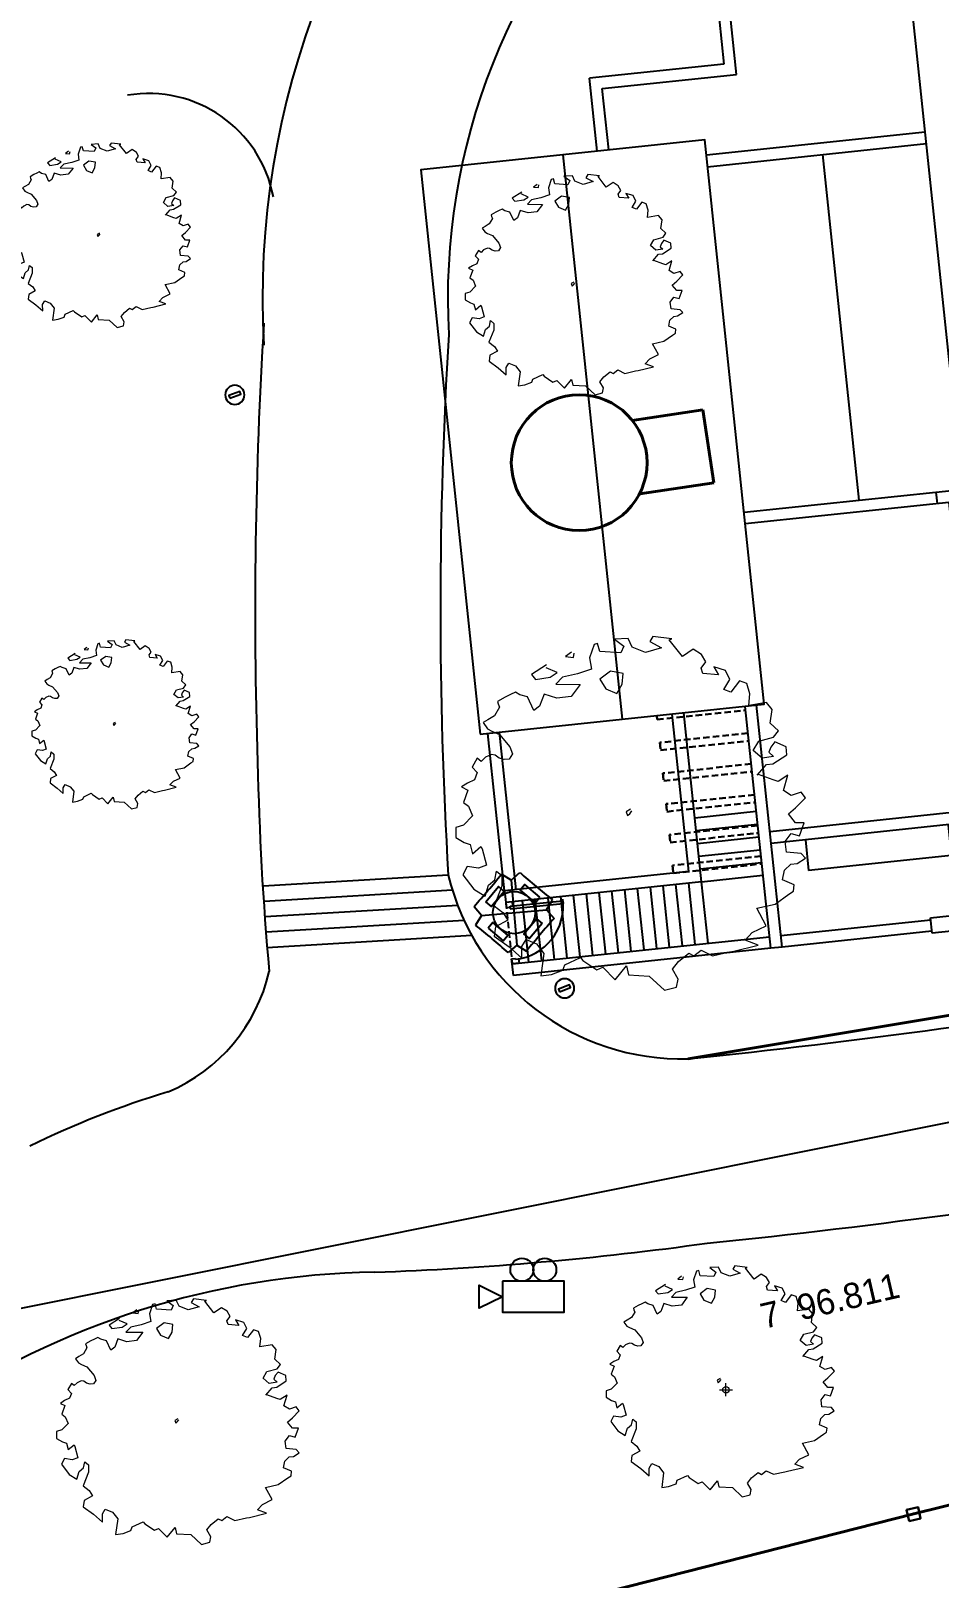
# Model space of a CAD drawing. Extents: x 2080 to 102394, y 2071 to 93424.
# Drawn here: x 85557 to 86262, y 76746 to 77948 of the extents above; entities that cross this region are included whole.
import ezdxf

# ---------------------------------------------------------------- set-up
doc = ezdxf.new("R2010")
doc.units = 0
doc.header["$LTSCALE"] = 20
doc.header["$MEASUREMENT"] = 0
doc.header["$PDMODE"] = 34
doc.header["$PDSIZE"] = 5
doc.linetypes.add('HIDDEN', pattern=[0.375, 0.25, -0.125])
for name, color, linetype, lineweight in [('BUILDING', 4, 'Continuous', 40), ('camera', 11, 'Continuous', 13), ('casuanut tree', 100, 'Continuous', 5), ('fence', 13, 'FENCELINE2', 40), ('Mango tree', 96, 'Continuous', 5), ('sappotta', 114, 'Continuous', 5), ('STONE', 2, 'Continuous', 30)]:
    doc.layers.add(name, color=color, linetype=linetype, lineweight=lineweight)
for name, color, linetype in [('DOOR', 1, 'Continuous'), ('ELEC', 11, 'Continuous'), ('road', 2, 'Continuous'), ('Roof lilne', 31, 'Continuous'), ('wall', 13, 'Continuous'), ('WOOD', 7, 'Continuous')]:
    doc.layers.add(name, color=color, linetype=linetype)
doc.layers.add('patta duplicate', color=230, linetype='Continuous', plot=False)
doc.linetypes.add('FENCELINE2', pattern='A,0.25,-0.1,[132,ltypeshp.shx,S=0.1,R=0,X=-0.1,Y=0],-0.1,1', length=1.45)
pattern_1 = [(45, (-16404.348, -343.79), (-7.071068, 7.071068), []), (45, (-16404.348, -338.79), (-7.071068, 7.071068), [])]

# ---------------------------------------------------------------- blocks, each defined once
blk = doc.blocks.new('A$C16A84746')
at = {"layer": 'ELEC'}
blk.add_lwpolyline([(14.9, 44.1), (61.5, 44.1), (61.5, 32.9), (14.9, 32.9)], close=True, dxfattribs=at)
blk.add_circle((38.5, 38.5), 38.5, dxfattribs=at)
blk = doc.blocks.new('A$C2E3D03D7')
at = {"layer": 'ELEC', "linetype": 'Continuous', "ltscale": 0.5}
for p, q in [((30.6, 56), (23.4, 61.2)), ((30.6, 56), (37.8, 61.2)), ((30.6, 56), (30.6, 5.2)), ((5.2, 30.6), (0, 37.8)), ((56, 30.6), (61.2, 37.8)), ((5.2, 30.6), (0, 23.4)), ((5.2, 30.6), (56, 30.6)), ((56, 30.6), (61.2, 23.4)), ((30.6, 5.2), (23.4, 0)), ((30.6, 5.2), (37.8, 0))]:
    blk.add_line(p, q, dxfattribs=at)
for points in [[(9.5, 40.9), (20.3, 51.7), (24.4, 47.6), (13.6, 36.8)], [(51.7, 40.9), (40.9, 51.7), (36.8, 47.6), (47.6, 36.8)], [(9.5, 20.3), (20.3, 9.5), (24.4, 13.6), (13.6, 24.4)], [(51.7, 20.3), (40.9, 9.5), (36.8, 13.6), (47.6, 24.4)]]:
    blk.add_lwpolyline(points, close=True, dxfattribs=at)
blk.add_circle((30.6, 30.6), 16.4, dxfattribs=at)
for centre, start, end in [((-373.6, 434.8), 313.2624, 316.7376), ((434.8, 434.8), 223.2624, 226.7376), ((-373.6, -373.6), 43.2624, 46.7376), ((434.8, -373.6), 133.2624, 136.7376)]:
    blk.add_arc(centre, 545.1, start, end, dxfattribs=at)
blk = doc.blocks.new('A$C22A82026')
at = {"layer": 'ELEC', "ltscale": 0.5}
blk.add_lwpolyline([(-10.21, -0.29), (-19.21, -4.79), (-19.21, 4.21), (-10.21, -0.29)], dxfattribs=at)
blk.add_lwpolyline([(-10.21, 5.71), (-10.21, -6.29), (13.79, -6.29), (13.79, 5.71)], close=True, dxfattribs=at)
blk = doc.blocks.new('A$C265A360F')
at = {"layer": 'ELEC', "ltscale": 0.5}
for centre in [(33.1, 20.9), (50.9, 20.9)]:
    blk.add_circle(centre, 8.94, dxfattribs=at)
at = {"layer": 'ELEC', "ltscale": 0.5, "xscale": 2, "yscale": 2, "zscale": 2}
blk.add_blockref('A$C22A82026', (38.4, 0.6), dxfattribs=at)
blk = doc.blocks.new('NEEM')
at = {"layer": 'sappotta', "linetype": 'Continuous'}
for p, q in [((-0.2131, 1.0923), (-0.2421, 1.0068)), ((-0.1911, 1.0989), (-0.2131, 1.0923)), ((-0.177, 1.0484), (-0.1911, 1.0989)), ((0.0031, 1.1323), (-0.083, 1.1274)), ((-0.083, 1.1274), (-0.0227, 1.0834)), ((0.0298, 1.0769), (0.0031, 1.1323)), ((0.1622, 1.1437), (0.1418, 1.1119)), ((0.1418, 1.1119), (0.2162, 1.072)), ((0.2828, 1.1298), (0.1622, 1.1437)), ((0.2671, 1.1233), (0.2828, 1.1298)), ((0.3509, 1.0158), (0.2671, 1.1233)), ((-0.3588, 1.0435), (-0.3956, 1.0158)), ((-0.3956, 1.0158), (-0.3455, 1.0109)), ((-0.3455, 1.0109), (-0.34, 1.0386)), ((-0.2421, 1.0068), (-0.2303, 0.9351)), ((-0.0431, 1.0394), (-0.177, 1.0484)), ((-0.0227, 1.0834), (-0.0431, 1.0394)), ((0.1144, 1.0427), (0.0298, 1.0769)), ((0.2162, 1.072), (0.1144, 1.0427)), ((0.4207, 1.063), (0.3509, 1.0158)), ((0.4731, 1.0296), (0.4207, 1.063)), ((0.5006, 0.9816), (0.4731, 1.0296)), ((-0.517, 0.9628), (-0.6142, 0.9009)), ((-0.6142, 0.9009), (-0.5891, 0.87)), ((-0.5209, 0.9449), (-0.5209, 0.9449)), ((-0.4489, 0.9131), (-0.5209, 0.9449)), ((-0.4935, 0.8838), (-0.4489, 0.9131)), ((-0.3196, 0.9058), (-0.4152, 0.8838)), ((-0.2303, 0.9351), (-0.3196, 0.9058)), ((-0.1081, 0.9221), (-0.177, 0.8716)), ((-0.0274, 0.9083), (-0.1081, 0.9221)), ((-0.0345, 0.839), (-0.0274, 0.9083)), ((0.4716, 0.9417), (0.5006, 0.9816)), ((0.4825, 0.9083), (0.4716, 0.9417)), ((0.5813, 0.9001), (0.4825, 0.9083)), ((0.5515, 0.9498), (0.5813, 0.9001)), ((0.6267, 0.9278), (0.5515, 0.9498)), ((0.6541, 0.87), (0.6267, 0.9278)), ((-0.5891, 0.87), (-0.4935, 0.8838)), ((-0.4152, 0.8838), (-0.459, 0.839)), ((-0.459, 0.839), (-0.3032, 0.8374)), ((-0.3032, 0.8374), (-0.3611, 0.7616)), ((-0.177, 0.8716), (-0.1394, 0.8089)), ((-0.1394, 0.8089), (-0.0674, 0.7796)), ((-0.0674, 0.7796), (-0.0345, 0.839)), ((0.6157, 0.8064), (0.6541, 0.87)), ((0.6604, 0.7877), (0.6157, 0.8064)), ((0.7152, 0.8602), (0.6604, 0.7877)), ((0.7622, 0.8439), (0.7152, 0.8602)), ((0.7826, 0.7787), (0.7622, 0.8439)), ((-0.8178, 0.6924), (-0.8499, 0.6378)), ((-0.7826, 0.7567), (-0.8304, 0.7291)), ((-0.8304, 0.7291), (-0.8264, 0.7144)), ((-0.8264, 0.7144), (-0.8178, 0.6924)), ((-0.7489, 0.7739), (-0.7826, 0.7567)), ((-0.7168, 0.7893), (-0.7489, 0.7739)), ((-0.6886, 0.7722), (-0.7168, 0.7893)), ((-0.6384, 0.7576), (-0.6886, 0.7722)), ((-0.5985, 0.672), (-0.6384, 0.7576)), ((-0.5617, 0.6989), (-0.5985, 0.672)), ((-0.5335, 0.7763), (-0.5617, 0.6989)), ((-0.452, 0.7502), (-0.5335, 0.7763)), ((-0.3611, 0.7616), (-0.452, 0.7502)), ((0.7755, 0.7038), (0.7826, 0.7787)), ((0.8883, 0.7225), (0.7755, 0.7038)), ((0.9236, 0.6785), (0.8883, 0.7225)), ((-0.8922, 0.6126), (-0.9228, 0.5938)), ((-0.9228, 0.5938), (-0.8946, 0.5547)), ((-0.8499, 0.6378), (-0.8922, 0.6126)), ((0.9126, 0.5906), (0.9236, 0.6785)), ((-0.8946, 0.5547), (-0.868, 0.5401)), ((-0.868, 0.5401), (-0.8178, 0.5173)), ((-0.8178, 0.5173), (-0.752, 0.4399)), ((0.8398, 0.4749), (0.9338, 0.5002)), ((0.9643, 0.5409), (0.9126, 0.5906)), ((0.9338, 0.5002), (0.9643, 0.5409)), ((-0.752, 0.4399), (-0.7348, 0.3943)), ((0.8037, 0.4146), (0.8398, 0.4749)), ((0.8601, 0.3666), (0.8037, 0.4146)), ((0.9165, 0.4374), (0.904, 0.404)), ((0.904, 0.404), (0.933, 0.378)), ((0.9424, 0.4708), (0.9165, 0.4374)), ((1.0137, 0.4391), (0.9424, 0.4708)), ((1.0176, 0.3886), (1.0137, 0.4391)), ((-0.9604, 0.3657), (-0.9941, 0.3095)), ((-0.9941, 0.3095), (-0.9612, 0.2745)), ((-0.9345, 0.3454), (-0.9604, 0.3657)), ((-0.9079, 0.3723), (-0.9345, 0.3454)), ((-0.8695, 0.3894), (-0.9079, 0.3723)), ((-0.846, 0.3861), (-0.8695, 0.3894)), ((-0.821, 0.3674), (-0.846, 0.3861)), ((-0.7881, 0.3592), (-0.821, 0.3674)), ((-0.7567, 0.3609), (-0.7881, 0.3592)), ((-0.7348, 0.3943), (-0.7567, 0.3609)), ((0.8288, 0.259), (0.8875, 0.3258)), ((0.933, 0.378), (0.8601, 0.3666)), ((0.8875, 0.3258), (0.9298, 0.3315)), ((0.9298, 0.3315), (1.0176, 0.3886)), ((-1.0231, 0.2077), (-1.0622, 0.1825)), ((-0.9776, 0.2289), (-1.0231, 0.2077)), ((-0.9612, 0.2745), (-0.9776, 0.2289)), ((0.8382, 0.2623), (0.8288, 0.259)), ((0.9306, 0.2281), (0.8382, 0.2623)), ((0.962, 0.2175), (0.9306, 0.2281)), ((1.0254, 0.259), (0.962, 0.2175)), ((0.9964, 0.1597), (1.0254, 0.259)), ((-1.0622, 0.1825), (-1.0199, 0.1621)), ((-1.0199, 0.1621), (-1.0489, 0.0839)), ((1.0458, 0.1287), (0.9964, 0.1597)), ((1.1092, 0.1491), (1.0458, 0.1287)), ((1.074, 0.0489), (1.1374, 0.114)), ((1.1374, 0.114), (1.1092, 0.1491)), ((-1.0489, 0.0839), (-1.0168, 0.0595)), ((-1.0168, 0.0595), (-0.991, -0.0024)), ((0.0196, 0.0407), (-0.0094, 0.0244)), ((-0.0094, 0.0244), (0, 0)), ((0, 0), (0.0141, 0.0114)), ((0.0141, 0.0114), (0.0274, 0.031)), ((1.0286, 0.0106), (1.074, 0.0489)), ((1.074, -0.0472), (1.0286, 0.0106)), ((-1.0975, -0.0774), (-1.0983, -0.1401)), ((-1.0481, -0.0619), (-1.0975, -0.0774)), ((-0.991, -0.0024), (-1.0481, -0.0619)), ((1.1288, -0.0472), (1.074, -0.0472)), ((1.0998, -0.1287), (1.1288, -0.0472)), ((-1.0983, -0.1401), (-1.0442, -0.1727)), ((-1.0442, -0.1727), (-1.0066, -0.1849)), ((-1.0066, -0.1849), (-0.9917, -0.2436)), ((1.0074, -0.1662), (1.0458, -0.114)), ((1.016, -0.2338), (1.0074, -0.1662)), ((1.0458, -0.114), (1.0998, -0.1287)), ((-0.9917, -0.2436), (-0.9369, -0.1979)), ((-0.9369, -0.1979), (-0.9298, -0.2134)), ((-0.9298, -0.2134), (-0.9024, -0.3177)), ((1.11, -0.2427), (1.016, -0.2338)), ((1.0834, -0.3063), (1.1367, -0.2729)), ((1.1367, -0.2729), (1.11, -0.2427)), ((-1.0246, -0.325), (-1.0521, -0.378)), ((-1.0521, -0.378), (-0.9816, -0.4708)), ((-0.9526, -0.3364), (-1.0246, -0.325)), ((-0.9024, -0.3177), (-0.9526, -0.3364)), ((-0.8484, -0.4114), (-0.8374, -0.3552)), ((-0.8374, -0.3552), (-0.8029, -0.3828)), ((-0.8029, -0.3828), (-0.8029, -0.4521)), ((0.9917, -0.4105), (1.0043, -0.3495)), ((1.0043, -0.3495), (1.045, -0.3112)), ((1.045, -0.3112), (1.0834, -0.3063)), ((-0.9816, -0.4708), (-0.9103, -0.5156)), ((-0.9103, -0.5156), (-0.8883, -0.4456)), ((-0.8883, -0.4456), (-0.8484, -0.4114)), ((-0.8029, -0.4521), (-0.8531, -0.5759)), ((1.0662, -0.4431), (0.9917, -0.4105)), ((1.0317, -0.5026), (1.0615, -0.4839)), ((1.0615, -0.4839), (1.0662, -0.4431)), ((-0.8531, -0.5759), (-0.7967, -0.6191)), ((0.8264, -0.5914), (0.9432, -0.5653)), ((0.8868, -0.7038), (0.8264, -0.5914)), ((0.9432, -0.5653), (1.0317, -0.5026)), ((-0.7661, -0.668), (-0.8445, -0.7103)), ((-0.7967, -0.6191), (-0.7661, -0.668)), ((-0.8445, -0.7103), (-0.8523, -0.7698)), ((-0.8523, -0.7698), (-0.7575, -0.8382)), ((0.7512, -0.7967), (0.7975, -0.747)), ((0.7975, -0.747), (0.8868, -0.7038)), ((-0.7575, -0.8382), (-0.6753, -0.9123)), ((-0.676, -0.8358), (-0.6486, -0.791)), ((-0.6753, -0.9123), (-0.676, -0.8358)), ((-0.6486, -0.791), (-0.582, -0.8203)), ((-0.582, -0.8203), (-0.5343, -0.8806)), ((-0.5343, -0.8806), (-0.5538, -1.0247)), ((0.3267, -0.9319), (0.3909, -0.8789)), ((0.3909, -0.8789), (0.423, -0.8968)), ((0.423, -0.8968), (0.47, -0.8602)), ((0.47, -0.8602), (0.5429, -0.896)), ((0.5429, -0.896), (0.6518, -0.8708)), ((0.6518, -0.8708), (0.68, -0.8667)), ((0.68, -0.8667), (0.8343, -0.8276)), ((0.8343, -0.8276), (0.7512, -0.7967)), ((-0.4857, -1.015), (-0.4128, -0.9881)), ((-0.4128, -0.9881), (-0.4011, -0.9547)), ((-0.4011, -0.9547), (-0.3016, -0.9074)), ((-0.3016, -0.9074), (-0.2859, -0.9262)), ((-0.2859, -0.9262), (-0.1966, -0.9856)), ((-0.1966, -0.9856), (-0.1575, -0.9685)), ((-0.1575, -0.9685), (-0.0783, -1.0492)), ((-0.0783, -1.0492), (-0.0063, -0.9604)), ((-0.0063, -0.9604), (0.0063, -1.0174)), ((0.2867, -0.9824), (0.3267, -0.9319)), ((0.3235, -1.0459), (0.2867, -0.9824)), ((-0.5538, -1.0247), (-0.4857, -1.015)), ((0.0063, -1.0174), (0.1394, -1.0255)), ((0.1394, -1.0255), (0.2358, -1.1152)), ((0.3141, -1.0964), (0.3235, -1.0459)), ((0.2358, -1.1152), (0.3141, -1.0964))]:
    blk.add_line(p, q, dxfattribs=at)
blk = doc.blocks.new('DR1H902')
at = {"color": 0}
for p, q in [((-0.5, 0), (-0.5, 1)), ((-0.5, 1), (-0.45, 1)), ((-0.45, 0), (-0.45, 1)), ((-0.5, 0), (-0.45, 0))]:
    blk.add_line(p, q, dxfattribs=at)
blk.add_arc((-0.5, 0), 1, 0, 91.707, dxfattribs=at)
blk = doc.blocks.new('A$C3B4262AC')
at = {"layer": 'DOOR'}
for p, q in [((0, 4), (0, 0)), ((2.5, 4), (0, 4)), ((0, 0), (3, 0)), ((2.5, 2.25), (2.5, 4)), ((3, 2.25), (2.5, 2.25)), ((3, 0), (3, 2.25))]:
    blk.add_line(p, q, dxfattribs=at)
blk = doc.blocks.new('A$C1F9E242A')
blk.add_blockref('A$C3B4262AC', (0, 0))
at = {"xscale": -1}
blk.add_blockref('A$C3B4262AC', (36, 0), dxfattribs=at)
at = {"layer": 'DOOR', "xscale": -31, "yscale": 31, "zscale": 68.88888888888889}
blk.add_blockref('DR1H902', (18, 2.25), dxfattribs=at)
blk = doc.blocks.new('*U481')
at = {"xscale": -1, "rotation": 90.00000000000239}
blk.add_blockref('A$C1F9E242A', (-13.99, 19.99), dxfattribs=at)
blk = doc.blocks.new('A$C37FB65D7')
at = {"layer": 'STONE', "ltscale": 5}
h = blk.add_hatch(dxfattribs=at)
h.set_pattern_fill('STEEL', color=256, scale=80, style=0)
h.set_pattern_definition(pattern_1)
h.paths.add_polyline_path([(-57, 409.5), (-57, 414), (-109.5, 414), (-109.5, 361.5), (-105, 361.5), (-105, 409.5)])
h = blk.add_hatch(dxfattribs=at)
h.set_pattern_fill('STEEL', color=256, scale=80, style=0)
h.set_pattern_definition(pattern_1)
h.paths.add_polyline_path([(105, 409.5), (105, 361.5), (109.5, 361.5), (109.5, 414), (57, 414), (57, 409.5)])
h = blk.add_hatch(dxfattribs=at)
h.set_pattern_fill('STEEL', color=256, scale=80, style=0)
h.set_pattern_definition(pattern_1)
h.paths.add_polyline_path([(-109.5, 195), (-69, 195), (-69, 199.5), (-105, 199.5), (-105, 247.5), (-109.5, 247.5)])
h = blk.add_hatch(dxfattribs=at)
h.set_pattern_fill('STEEL', color=256, scale=80, style=0)
h.set_pattern_definition(pattern_1)
h.paths.add_polyline_path([(109.5, 247.5), (105, 247.5), (105, 199.5), (57, 199.5), (57, 195), (109.5, 195)])
h.paths.add_polyline_path([(72, 196.5), (94.5, 196.5), (94.5, 180.2), (72, 180.2)], flags=9)
for p, q in [((-66, 424.5), (66, 424.5)), ((-66, 414), (-66, 424.5)), ((66, 414), (66, 424.5)), ((375, 139.5), (375, 91.5)), ((384, 139.5), (384, 91.5)), ((327, 129.5), (375, 129.5)), ((327, 119.5), (375, 119.5)), ((-375, -431.5), (-327, -431.5)), ((375, -431.5), (327, -431.5)), ((-375, -441.5), (-327, -441.5)), ((375, -441.5), (327, -441.5)), ((-375, -451.5), (-327, -451.5)), ((375, -451.5), (327, -451.5)), ((-375, -461.5), (-327, -461.5)), ((375, -461.5), (327, -461.5)), ((-375, -471.5), (-327, -471.5)), ((375, -471.5), (327, -471.5)), ((-515, -529.5), (-515, -481.5)), ((-505, -529.5), (-505, -481.5)), ((-495, -529.5), (-495, -481.5)), ((-485, -529.5), (-485, -481.5)), ((-475, -529.5), (-475, -481.5)), ((-465, -529.5), (-465, -481.5)), ((-455, -529.5), (-455, -481.5)), ((-445, -529.5), (-445, -481.5)), ((-435, -529.5), (-435, -481.5)), ((-425, -529.5), (-425, -481.5)), ((-415, -529.5), (-415, -481.5)), ((-405, -529.5), (-405, -481.5)), ((-395, -529.5), (-395, -481.5)), ((-385, -529.5), (-385, -481.5)), ((-375, -481.5), (-327, -481.5)), ((-375, -529.5), (-375, -481.5)), ((375, -481.5), (327, -481.5)), ((375, -529.5), (375, -481.5)), ((385, -529.5), (385, -481.5)), ((395, -529.5), (395, -481.5)), ((405, -529.5), (405, -481.5)), ((415, -529.5), (415, -481.5)), ((425, -529.5), (425, -481.5)), ((435, -529.5), (435, -481.5)), ((445, -529.5), (445, -481.5)), ((455, -529.5), (455, -481.5)), ((465, -529.5), (465, -481.5)), ((475, -529.5), (475, -481.5)), ((485, -529.5), (485, -481.5)), ((495, -529.5), (495, -481.5)), ((505, -529.5), (505, -481.5)), ((515, -529.5), (515, -481.5))]:
    blk.add_line(p, q)
at = {"color": 8}
for p, q in [((-57, 414), (57, 414)), ((-109.5, 380.5), (-178.5, 380.5)), ((-178.5, 380.5), (-178.5, 208.5)), ((-105, 356.5), (-178.5, 356.5)), ((-105, 332.5), (-178.5, 332.5)), ((-105, 308.5), (-178.5, 308.5)), ((-105, 284.5), (-178.5, 284.5)), ((-105, 260.5), (-178.5, 260.5)), ((-109.5, 236.5), (-178.5, 236.5)), ((-109.5, 212.5), (-178.5, 212.5))]:
    blk.add_line(p, q, dxfattribs=at)
at = {"linetype": 'HIDDEN'}
for p, q in [((-528, -481.5), (-528, -529.5)), ((528, -481.5), (528, -529.5))]:
    blk.add_line(p, q, dxfattribs=at)
at = {"layer": 'Roof lilne'}
for p, q in [((96, 469.5), (493.5, 469.5)), ((96, 414), (96, 469.5)), ((493.5, 378), (493.5, 469.5)), ((493.5, 360.2), (553.5, 360.2)), ((553.5, 248.7), (553.5, 360.2)), ((484.5, 304.5), (105, 304.5)), ((493.5, 248.7), (553.5, 248.7)), ((493.5, 139.5), (493.5, 231)), ((-141, -199.5), (-141, 208.5)), ((-109.5, 208.5), (-141, 208.5)), ((0, 199.5), (0, -199.5)), ((96, 139.5), (493.5, 139.5)), ((117, 70.5), (117, 139.5)), ((-423, 91.5), (-423, -349.5)), ((423, 91.5), (423, -349.5)), ((-222, -199.5), (-222, 70.5)), ((141, 70.5), (117, 70.5)), ((141, -199.5), (141, 70.5)), ((222, -199.5), (222, 70.5)), ((144, -397.4), (-144, -397.4)), ((-291.3, -457.5), (-291.3, -481.5)), ((-179.8, -457.5), (-179.8, -481.5)), ((179.8, -457.5), (179.8, -481.5)), ((291.3, -457.5), (291.3, -481.5)), ((-179.8, -481.5), (-291.3, -481.5)), ((179.8, -481.5), (291.3, -481.5))]:
    blk.add_line(p, q, dxfattribs=at)
for points in [[(-534, -349.5), (-312, -349.5), (-312, 91.5), (-534, 91.5)], [(534, -349.5), (312, -349.5), (312, 91.5), (534, 91.5)]]:
    blk.add_lwpolyline(points, close=True, dxfattribs=at)
at = {"layer": 'STONE', "linetype": 'HIDDEN'}
for points in [[(-396, -349.5), (-396, -352.5), (-327, -352.5)], [(396, -349.5), (396, -352.5), (327, -352.5)], [(-327, -370.5), (-396, -370.5), (-396, -376.5), (-327, -376.5)], [(327, -370.5), (396, -370.5), (396, -376.5), (327, -376.5)], [(-327, -394.5), (-396, -394.5), (-396, -400.5), (-327, -400.5)], [(327, -394.5), (396, -394.5), (396, -400.5), (327, -400.5)], [(-327, -418.5), (-396, -418.5), (-396, -424.5), (-327, -424.5)], [(327, -418.5), (396, -418.5), (396, -424.5), (327, -424.5)], [(-327, -442.5), (-396, -442.5), (-396, -448.5), (-327, -448.5)], [(327, -442.5), (396, -442.5), (396, -448.5), (327, -448.5)], [(-327, -466.5), (-396, -466.5), (-396, -472.5), (-327, -472.5)], [(327, -466.5), (396, -466.5), (396, -472.5), (327, -472.5)]]:
    blk.add_lwpolyline(points, dxfattribs=at)
at = {"layer": 'wall'}
for p, q in [((-109.5, 414), (-57, 414)), ((-109.5, 414), (-109.5, 361.5)), ((-105, 361.5), (-105, 409.5)), ((-105, 409.5), (-57, 409.5)), ((-57, 414), (-57, 409.5)), ((109.5, 414), (57, 414)), ((57, 414), (57, 409.5)), ((57, 409.5), (105, 409.5)), ((105, 409.5), (105, 361.5)), ((109.5, 414), (109.5, 361.5)), ((-105, 361.5), (-109.5, 361.5)), ((105, 361.5), (109.5, 361.5)), ((-105, 247.5), (-109.5, 247.5)), ((-109.5, 195), (-109.5, 247.5)), ((-105, 199.5), (-105, 247.5)), ((105, 247.5), (105, 199.5)), ((105, 247.5), (109.5, 247.5)), ((109.5, 195), (109.5, 247.5)), ((-109.5, 195), (-57, 195)), ((-57, 199.5), (-105, 199.5)), ((-57, 195), (-57, 199.5)), ((105, 199.5), (57, 199.5)), ((57, 195), (57, 199.5)), ((109.5, 195), (57, 195))]:
    blk.add_line(p, q, dxfattribs=at)
at = {"layer": 'wall', "color": 2}
for p, q in [((-57, 409.5), (57, 409.5)), ((-96, 208.5), (-96, 400.5)), ((96, 400.5), (-96, 400.5)), ((96, 208.5), (96, 400.5)), ((484.5, 304.5), (484.5, 378)), ((484.5, 378), (493.5, 378)), ((493.5, 304.5), (493.5, 378)), ((-105, 247.5), (-105, 361.5)), ((105, 361.5), (105, 247.5)), ((484.5, 231), (484.5, 304.5)), ((484.5, 304.5), (493.5, 304.5)), ((493.5, 231), (493.5, 304.5)), ((493.5, 231), (484.5, 231)), ((-141, 208.5), (-291, 208.5)), ((-291, 208.5), (-291, 148.5)), ((96, 208.5), (-96, 208.5)), ((-282, 139.5), (-282, 199.5)), ((-141, 199.5), (-282, 199.5)), ((57, 199.5), (-57, 199.5)), ((-396, 91.5), (-396, 148.5)), ((-291, 148.5), (-396, 148.5)), ((-387, 91.5), (-387, 139.5)), ((-387, 139.5), (-282, 139.5)), ((318, 91.5), (318, 139.5)), ((327, 139.5), (327, 91.5)), ((-141, 79.5), (-312, 79.5)), ((312, 79.5), (117, 79.5)), ((-312, 70.5), (-141, 70.5)), ((312, 70.5), (141, 70.5)), ((-312, -199.5), (312, -199.5)), ((-162, -199.5), (-162, -208.5)), ((162, -199.5), (162, -208.5)), ((312, -208.5), (-312, -208.5)), ((-153, -208.5), (-153, -448.5)), ((-144, -208.5), (-144, -457.5)), ((144, -208.5), (144, -457.5)), ((153, -208.5), (153, -448.5)), ((-384, -472.5), (-384, -349.5)), ((-375, -481.5), (-375, -349.5)), ((-327, -538.5), (-327, -349.5)), ((-318, -538.5), (-318, -349.5)), ((318, -538.5), (318, -349.5)), ((327, -538.5), (327, -349.5)), ((375, -481.5), (375, -349.5)), ((384, -472.5), (384, -349.5)), ((-153, -448.5), (-318, -448.5)), ((153, -448.5), (318, -448.5)), ((-144, -457.5), (-318, -457.5)), ((144, -457.5), (318, -457.5)), ((-384, -472.5), (-528, -472.5)), ((-528, -472.5), (-528, -481.5)), ((384, -472.5), (528, -472.5)), ((528, -472.5), (528, -481.5)), ((-375, -481.5), (-528, -481.5)), ((375, -481.5), (528, -481.5)), ((-318, -538.5), (-327, -538.5)), ((318, -538.5), (327, -538.5))]:
    blk.add_line(p, q, dxfattribs=at)
at = {"layer": 'wall', "color": 0, "linetype": 'HIDDEN'}
for p, q in [((109.5, 409.5), (493.5, 409.5)), ((109.5, 400.5), (493.5, 400.5)), ((109.5, 208.5), (493.5, 208.5)), ((-105, 195), (-105, -199.5)), ((-96, 195), (-96, -199.5)), ((96, -199.5), (96, 195)), ((105, -199.5), (105, 195)), ((109.5, 199.5), (493.5, 199.5)), ((-105, -208.5), (-96, -208.5)), ((105, -208.5), (96, -208.5))]:
    blk.add_line(p, q, dxfattribs=at)
at = {"layer": 'wall', "color": 8}
for p, q in [((-528, -472.5), (-528, -349.5)), ((-519, -472.5), (-519, -349.5)), ((519, -472.5), (519, -349.5)), ((528, -472.5), (528, -349.5)), ((-4.5, -529.5), (-4.5, -397.4)), ((4.5, -529.5), (4.5, -397.4)), ((-153, -457.5), (-153, -528)), ((-144, -457.5), (-144, -528)), ((144, -457.5), (144, -528)), ((153, -457.5), (153, -528)), ((-201, -540), (-201, -528)), ((-201, -528), (-96, -528)), ((-96, -528), (-96, -540)), ((201, -528), (96, -528)), ((96, -528), (96, -540)), ((201, -540), (201, -528)), ((-528, -529.5), (-327, -529.5)), ((-528, -538.5), (-528, -529.5)), ((-327, -538.5), (-528, -538.5)), ((-318, -529.5), (-201, -529.5)), ((-201, -538.5), (-318, -538.5)), ((-96, -540), (-201, -540)), ((-96, -529.5), (96, -529.5)), ((96, -538.5), (-96, -538.5)), ((96, -540), (201, -540)), ((201, -529.5), (318, -529.5)), ((318, -538.5), (201, -538.5)), ((528, -529.5), (327, -529.5)), ((327, -538.5), (528, -538.5)), ((528, -538.5), (528, -529.5))]:
    blk.add_line(p, q, dxfattribs=at)
at = {"layer": 'WOOD', "color": 8}
for centre in [(-35.7, 416), (-21.4, 416), (-7.1, 416), (7.1, 416), (21.4, 416), (35.7, 416), (-107, 340.2), (-107, 325.9), (-107, 311.6), (-107, 297.4), (-107, 283.1), (-107, 268.8)]:
    blk.add_circle(centre, 2, dxfattribs=at)
at = {"layer": 'DOOR', "yscale": 1.33333333333394, "zscale": 1.33333333333394, "rotation": 180}
for p, xscale in [((-546.7, -502.8), 1.333333333335759), ((546.7, -502.8), -1.333333333335759)]:
    blk.add_blockref('*U481', p, dxfattribs=dict(at, xscale=xscale))

msp = doc.modelspace()

# ---------------------------------------------------------------- linework, layer by layer
at = {"ltscale": 0.5}
for p, q in [((85881.042, 77292.435), (85737.295, 77283.906)), ((85884.317, 77280.609), (85738.005, 77271.927)), ((85888.435, 77268.832), (85738.716, 77259.948)), ((85893.447, 77257.108), (85739.427, 77247.969)), ((85899.421, 77245.441), (85740.138, 77235.991))]:
    msp.add_line(p, q, dxfattribs=at)
at = {"layer": 'BUILDING', "linetype": 'Continuous', "ltscale": 0.5}
for p, q in [((86078.819, 77653.912), (86024.038, 77645.683)), ((86078.819, 77653.912), (86024.038, 77645.683)), ((86087.345, 77597.156), (86078.819, 77653.912)), ((86087.345, 77597.156), (86078.819, 77653.912)), ((86087.345, 77597.156), (86029.935, 77588.532)), ((86087.345, 77597.156), (86029.935, 77588.532))]:
    msp.add_line(p, q, dxfattribs=at)
msp.add_circle((85982.798, 77612.802), 52.743, dxfattribs=at)
msp.add_circle((85982.798, 77612.802), 52.743, dxfattribs=at)
at = {"layer": 'casuanut tree'}
msp.add_point((86096.869, 76892.535), dxfattribs=at)
at = {"layer": 'fence', "linetype": 'Continuous', "ltscale": 0.5}
msp.add_line((86786.421, 77269.13), (86067.56, 77149.66), dxfattribs=at)
at = {"layer": 'fence', "linetype": 'Continuous'}
msp.add_lwpolyline([(86006.734, 76736.162), (86242.874, 76796.204), (86811.336, 76936.381), (87230.006, 77014.978)], dxfattribs=at)
at = {"layer": 'patta duplicate', "ltscale": 0.5}
msp.add_lwpolyline([(88450.657, 84067.151), (84127.797, 82684.315), (83540.963, 80377.169), (84337.551, 80292.694), (84338.201, 79890.512), (77189.571, 82827.244), (75365.053, 80162.878), (84737.949, 76793.335), (86791.228, 77204.942), (89065.024, 78174.595), (89006.283, 79510.343), (88948.024, 81170.116), (88450.657, 84067.151)], dxfattribs=at)
at = {"layer": 'road', "linetype": 'Continuous', "ltscale": 0.5}
for centre, radius, start, end in [((86376.195, 77740.18), 639.528, 133.511784, 183.227265), ((86376.195, 77740.18), 495.528, 133.511784, 183.227265), ((85648.187, 77801.007), 98.638, 10.758259, 99.618491), ((89361.609, 77498.952), 3630.689, 176.492188, 181.875443), ((89361.609, 77498.952), 3486.689, 176.492188, 183.395611), ((88092.792, 77428.867), 2360.43, 181.183079, 185.140105), ((85611.147, 77247.585), 134.149, 292.949792, 346.993123), ((85870.863, 76438.863), 715.895, 106.841088, 116.105926), ((85731.386, 79529.402), 2547.269, 272.079164, 277.915726), ((85832.877, 76353.112), 630.763, 90.824319, 124.411662)]:
    msp.add_arc(centre, radius, start, end, dxfattribs=at)
at = {"layer": 'road', "ltscale": 0.5}
for centre, radius, start, end in [((86062.547, 77336.329), 186.737, 193.594978, 271.538331), ((86062.547, 77336.329), 186.737, 193.594978, 271.538331), ((85477.028, 82925.379), 5805.831, 275.8378567, 283.6406961), ((85480.162, 82902.426), 5926.677, 275.8300978, 283.6094883)]:
    msp.add_arc(centre, radius, start, end, dxfattribs=at)
at = {"layer": 'STONE', "linetype": 'Continuous', "ltscale": 0.5}
msp.add_lwpolyline([(86239.351, 76790.492), (86248.174, 76792.531), (86246.134, 76801.354), (86237.311, 76799.315)], close=True, dxfattribs=at)

# ---------------------------------------------------------------- block references
at = {"ltscale": 0.5, "rotation": 6.027630760562136}
msp.add_blockref('A$C37FB65D7', (86400.264, 77805.393), dxfattribs=at)
at = {"layer": 'camera', "ltscale": 0.5}
msp.add_blockref('A$C265A360F', (85905.174, 76964.836, 0.016), dxfattribs=at)
at = {"layer": 'ELEC', "linetype": 'Continuous', "ltscale": 0.5, "xscale": -0.1944000000041392, "yscale": 0.1944000000075903, "zscale": 0.1944, "rotation": 200.7708789352497}
for p in [(85705.523, 77669.816), (85961.834, 77208.754)]:
    msp.add_blockref('A$C16A84746', p, dxfattribs=at)
at = {"layer": 'ELEC', "linetype": 'Continuous', "ltscale": 0.5, "rotation": 4.838476962189209}
msp.add_blockref('A$C2E3D03D7', (85904.263, 77230.182), dxfattribs=at)
at = {"layer": 'Mango tree', "linetype": 'Continuous'}
for p, xscale, yscale, zscale in [((85608.643, 77788.612), 63.40470361241023, 63.40470361248299, 63.40470361205351), ((85977.258, 77750.035, 0.002), 75.71230767917586, 75.71230767924862, 75.71230767874178), ((85621.084, 77408.682, 0), 58.09243481053272, 58.09243481059093, 58.09243481019573), ((86020.359, 77338.647, 0.183), 121.5836226443935, 121.5836226445244, 121.5836226437016), ((86090.853, 76897.935, 0), 79.35946323652752, 79.35946323662938, 79.35946323608474), ((85669.259, 76866.56), 84.4130778137187, 84.41307781380601, 84.41307781323309)]:
    msp.add_blockref('NEEM', p, dxfattribs=dict(at, xscale=xscale, yscale=yscale, zscale=zscale))

# ---------------------------------------------------------------- texts
at = {"layer": 'casuanut tree'}
msp.add_text('7  96.811 ', height=19.6862, rotation=13.01607, dxfattribs=at).set_placement((86126.362, 76939.763, 3811.677))

doc.saveas('drawing.dxf')
